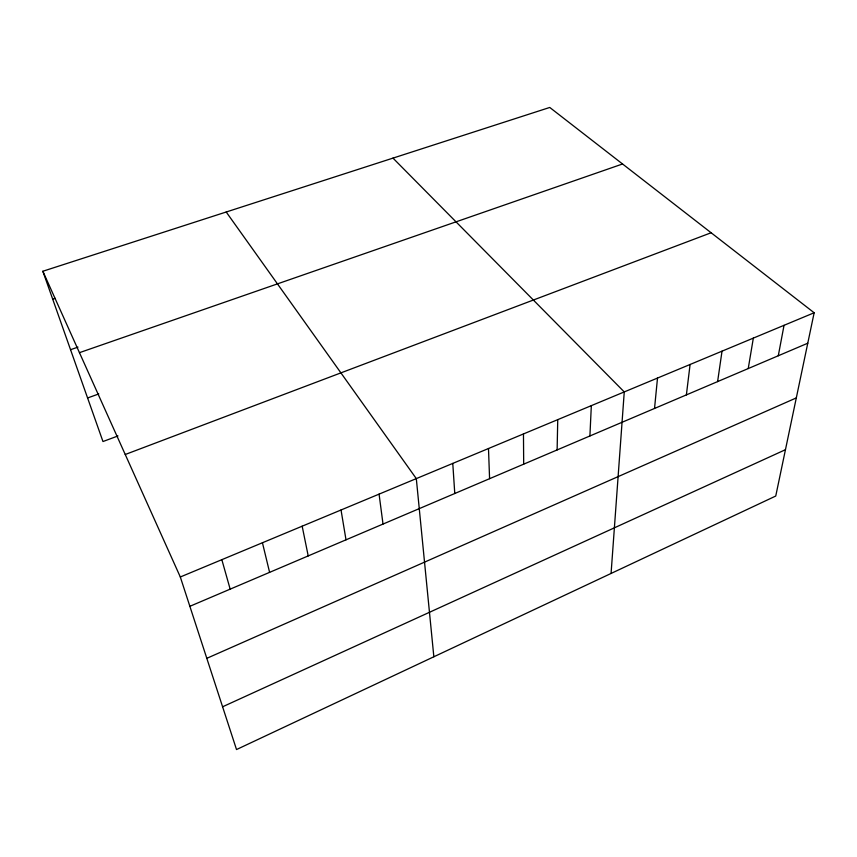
<?xml version="1.0" encoding="UTF-8"?>
<svg xmlns="http://www.w3.org/2000/svg" width="857" height="857" viewBox="0 0 857 857"><rect width="100%" height="100%" fill="white"/><g stroke="black" fill="none" stroke-linecap="round" stroke-linejoin="round"><path stroke-width="1.29" d="M557.125 449.936L557.746 419.651M589.905 435.977L591.33 405.65M611.073 573.451L624.26 391.928L392.988 158.117M654.534 408.457L657.501 378.066M686.382 394.895L690.089 364.482M717.609 381.601L722.023 351.166M748.236 368.553L753.335 338.119M778.285 355.762L784.037 325.317M814.15 312.762L775.746 496.032L236.521 749.543L180.313 576.986L42.85 271.251L549.755 107.457L814.15 312.762L180.313 576.986M222.595 706.789L785.451 449.689M206.805 658.326L796.314 397.905M189.868 606.306L807.776 343.207M125.24 454.499L711.117 232.761M117.977 435.945L102.969 441.537L42.85 271.251M87.585 397.969L98.78 393.941M70.542 349.699L77.998 347.117M79.455 352.666L622.546 163.987M52.706 299.168L55.191 298.343M226.205 212L416.309 478.613L433.846 656.773M221.834 559.675L230.169 589.145M262.435 542.749L269.601 572.358M302.167 526.198L308.209 555.914M341.032 509.99L346.003 539.824M379.073 494.135L383.015 524.066M452.775 463.412L454.778 493.503M488.49 448.522L489.583 478.688M523.466 433.942L523.691 464.173"/></g></svg>
